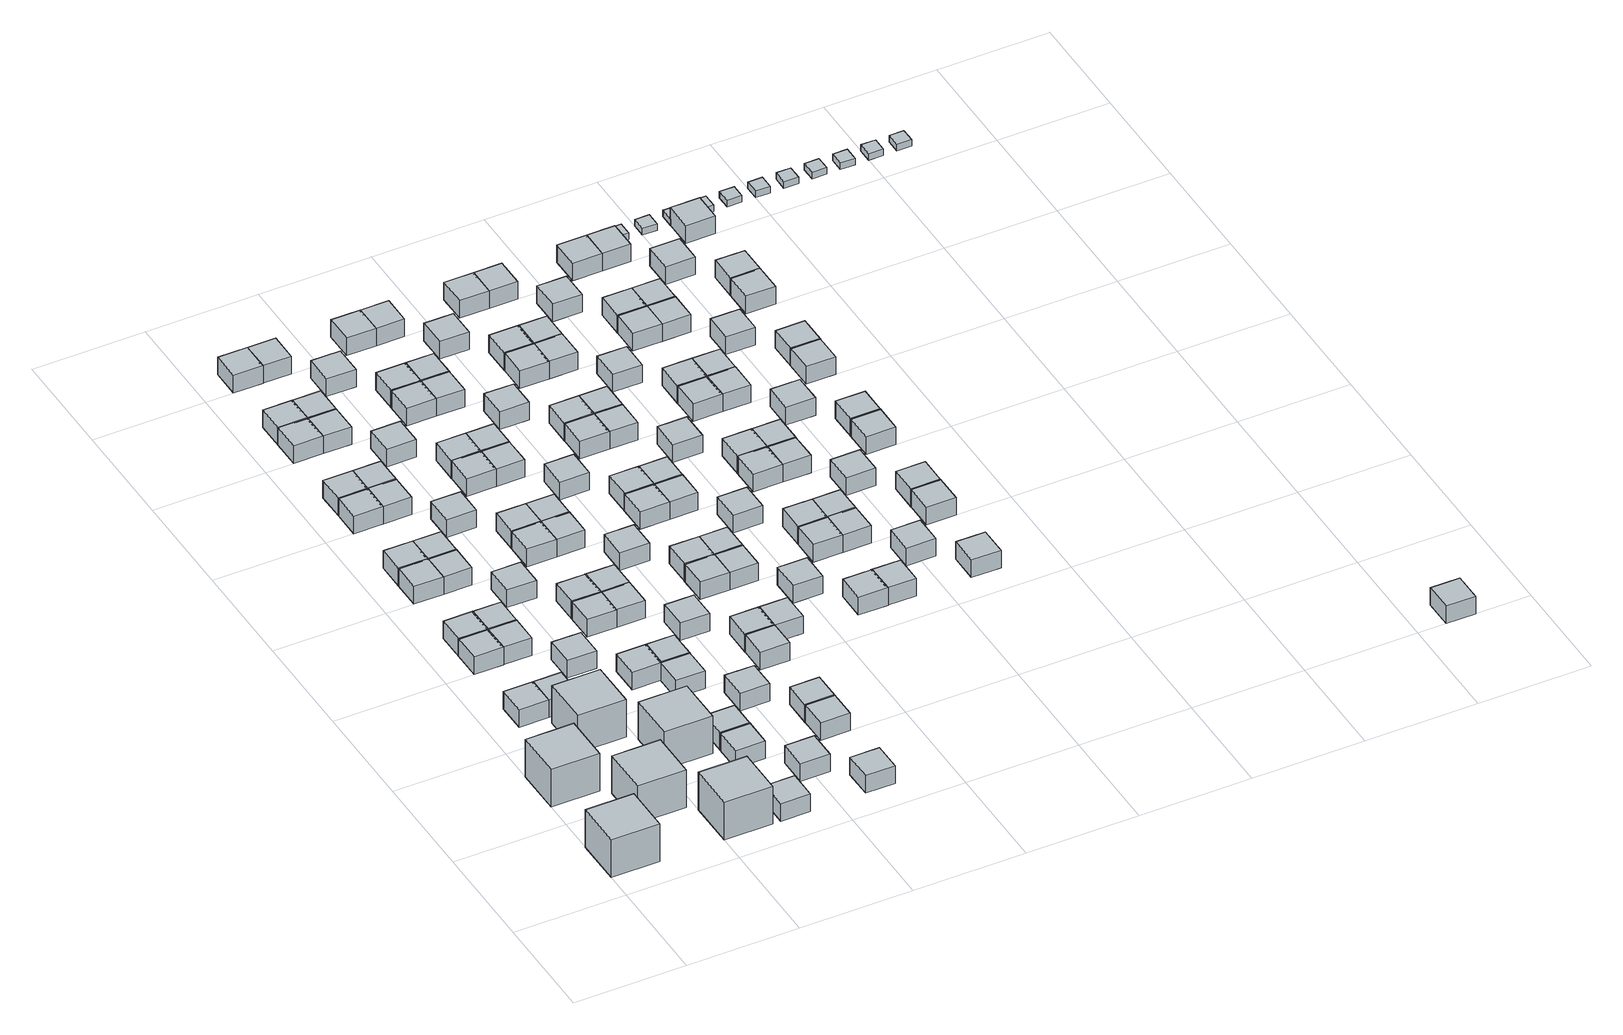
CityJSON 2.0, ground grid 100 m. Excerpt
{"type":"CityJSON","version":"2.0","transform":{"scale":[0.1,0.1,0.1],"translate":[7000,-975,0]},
"CityObjects":{
"object1":{"type":"GenericCityObject","geometry":[{"type":"Solid","lod":"1","boundaries":[[[[0,1,2,3]],[[4,5,1,0]],[[5,6,2,1]],[[6,7,3,2]],[[7,4,0,3]],[[7,6,5,4]]]]}]},
"object2":{"type":"GenericCityObject","geometry":[{"type":"Solid","lod":"1","boundaries":[[[[8,9,10,11]],[[12,13,9,8]],[[13,14,10,9]],[[14,15,11,10]],[[15,12,8,11]],[[15,14,13,12]]]]}]},
"object3":{"type":"GenericCityObject","geometry":[{"type":"Solid","lod":"1","boundaries":[[[[16,17,18,19]],[[20,21,17,16]],[[21,22,18,17]],[[22,23,19,18]],[[23,20,16,19]],[[23,22,21,20]]]]}]},
"object4":{"type":"GenericCityObject","geometry":[{"type":"Solid","lod":"1","boundaries":[[[[24,25,26,27]],[[28,29,25,24]],[[29,30,26,25]],[[30,31,27,26]],[[31,28,24,27]],[[31,30,29,28]]]]}]},
"object5":{"type":"GenericCityObject","geometry":[{"type":"Solid","lod":"1","boundaries":[[[[32,33,34,35]],[[36,37,33,32]],[[37,38,34,33]],[[38,39,35,34]],[[39,36,32,35]],[[39,38,37,36]]]]}]},
"object6":{"type":"GenericCityObject","geometry":[{"type":"Solid","lod":"1","boundaries":[[[[40,41,42,43]],[[44,45,41,40]],[[45,46,42,41]],[[46,47,43,42]],[[47,44,40,43]],[[47,46,45,44]]]]}]},
"object7":{"type":"GenericCityObject","geometry":[{"type":"Solid","lod":"1","boundaries":[[[[48,49,50,51]],[[52,53,49,48]],[[53,54,50,49]],[[54,55,51,50]],[[55,52,48,51]],[[55,54,53,52]]]]}]},
"object8":{"type":"GenericCityObject","geometry":[{"type":"Solid","lod":"1","boundaries":[[[[56,57,58,59]],[[60,61,57,56]],[[61,62,58,57]],[[62,63,59,58]],[[63,60,56,59]],[[63,62,61,60]]]]}]},
"object9":{"type":"GenericCityObject","geometry":[{"type":"Solid","lod":"1","boundaries":[[[[64,65,66,67]],[[68,69,65,64]],[[69,70,66,65]],[[70,71,67,66]],[[71,68,64,67]],[[71,70,69,68]]]]}]},
"object10":{"type":"GenericCityObject","geometry":[{"type":"Solid","lod":"1","boundaries":[[[[72,73,74,75]],[[76,77,73,72]],[[77,78,74,73]],[[78,79,75,74]],[[79,76,72,75]],[[79,78,77,76]]]]}]},
"object11":{"type":"GenericCityObject","geometry":[{"type":"Solid","lod":"1","boundaries":[[[[80,81,82,83]],[[84,85,81,80]],[[85,86,82,81]],[[86,87,83,82]],[[87,84,80,83]],[[87,86,85,84]]]]}]},
"object12":{"type":"GenericCityObject","geometry":[{"type":"Solid","lod":"1","boundaries":[[[[88,89,90,91]],[[92,93,89,88]],[[93,94,90,89]],[[94,95,91,90]],[[95,92,88,91]],[[95,94,93,92]]]]}]},
"object13":{"type":"GenericCityObject","geometry":[{"type":"Solid","lod":"1","boundaries":[[[[96,97,98,99]],[[100,101,97,96]],[[101,102,98,97]],[[102,103,99,98]],[[103,100,96,99]],[[103,102,101,100]]]]}]},
"object14":{"type":"GenericCityObject","geometry":[{"type":"Solid","lod":"1","boundaries":[[[[104,105,106,107]],[[108,109,105,104]],[[109,110,106,105]],[[110,111,107,106]],[[111,108,104,107]],[[111,110,109,108]]]]}]},
"object15":{"type":"GenericCityObject","geometry":[{"type":"Solid","lod":"1","boundaries":[[[[112,113,114,115]],[[116,117,113,112]],[[117,118,114,113]],[[118,119,115,114]],[[119,116,112,115]],[[119,118,117,116]]]]}]},
"object16":{"type":"GenericCityObject","geometry":[{"type":"Solid","lod":"1","boundaries":[[[[120,121,122,123]],[[124,125,121,120]],[[125,126,122,121]],[[126,127,123,122]],[[127,124,120,123]],[[127,126,125,124]]]]}]},
"object17":{"type":"GenericCityObject","geometry":[{"type":"Solid","lod":"1","boundaries":[[[[128,129,130,131]],[[132,133,129,128]],[[133,134,130,129]],[[134,135,131,130]],[[135,132,128,131]],[[135,134,133,132]]]]}]},
"object18":{"type":"GenericCityObject","geometry":[{"type":"Solid","lod":"1","boundaries":[[[[136,137,138,139]],[[140,141,137,136]],[[141,142,138,137]],[[142,143,139,138]],[[143,140,136,139]],[[143,142,141,140]]]]}]},
"object19":{"type":"GenericCityObject","geometry":[{"type":"Solid","lod":"1","boundaries":[[[[144,145,146,147]],[[148,149,145,144]],[[149,150,146,145]],[[150,151,147,146]],[[151,148,144,147]],[[151,150,149,148]]]]}]},
"object20":{"type":"GenericCityObject","geometry":[{"type":"Solid","lod":"1","boundaries":[[[[152,153,154,155]],[[156,157,153,152]],[[157,158,154,153]],[[158,159,155,154]],[[159,156,152,155]],[[159,158,157,156]]]]}]},
"object21":{"type":"GenericCityObject","geometry":[{"type":"Solid","lod":"1","boundaries":[[[[160,161,162,163]],[[164,165,161,160]],[[165,166,162,161]],[[166,167,163,162]],[[167,164,160,163]],[[167,166,165,164]]]]}]},
"object22":{"type":"GenericCityObject","geometry":[{"type":"Solid","lod":"1","boundaries":[[[[168,169,170,171]],[[172,173,169,168]],[[173,174,170,169]],[[174,175,171,170]],[[175,172,168,171]],[[175,174,173,172]]]]}]},
"object23":{"type":"GenericCityObject","geometry":[{"type":"Solid","lod":"1","boundaries":[[[[176,177,178,179]],[[180,181,177,176]],[[181,182,178,177]],[[182,183,179,178]],[[183,180,176,179]],[[183,182,181,180]]]]}]},
"object24":{"type":"GenericCityObject","geometry":[{"type":"Solid","lod":"1","boundaries":[[[[184,185,186,187]],[[188,189,185,184]],[[189,190,186,185]],[[190,191,187,186]],[[191,188,184,187]],[[191,190,189,188]]]]}]},
"object25":{"type":"GenericCityObject","geometry":[{"type":"Solid","lod":"1","boundaries":[[[[192,193,194,195]],[[196,197,193,192]],[[197,198,194,193]],[[198,199,195,194]],[[199,196,192,195]],[[199,198,197,196]]]]}]},
"object26":{"type":"GenericCityObject","geometry":[{"type":"Solid","lod":"1","boundaries":[[[[200,201,202,203]],[[204,205,201,200]],[[205,206,202,201]],[[206,207,203,202]],[[207,204,200,203]],[[207,206,205,204]]]]}]},
"object27":{"type":"GenericCityObject","geometry":[{"type":"Solid","lod":"1","boundaries":[[[[208,209,210,211]],[[212,213,209,208]],[[213,214,210,209]],[[214,215,211,210]],[[215,212,208,211]],[[215,214,213,212]]]]}]},
"object28":{"type":"GenericCityObject","geometry":[{"type":"Solid","lod":"1","boundaries":[[[[216,217,218,219]],[[220,221,217,216]],[[221,222,218,217]],[[222,223,219,218]],[[223,220,216,219]],[[223,222,221,220]]]]}]},
"object29":{"type":"GenericCityObject","geometry":[{"type":"Solid","lod":"1","boundaries":[[[[224,225,226,227]],[[228,229,225,224]],[[229,230,226,225]],[[230,231,227,226]],[[231,228,224,227]],[[231,230,229,228]]]]}]},
"object30":{"type":"GenericCityObject","geometry":[{"type":"Solid","lod":"1","boundaries":[[[[232,233,234,235]],[[236,237,233,232]],[[237,238,234,233]],[[238,239,235,234]],[[239,236,232,235]],[[239,238,237,236]]]]}]},
"object31":{"type":"GenericCityObject","geometry":[{"type":"Solid","lod":"1","boundaries":[[[[240,241,242,243]],[[244,245,241,240]],[[245,246,242,241]],[[246,247,243,242]],[[247,244,240,243]],[[247,246,245,244]]]]}]},
"object32":{"type":"GenericCityObject","geometry":[{"type":"Solid","lod":"1","boundaries":[[[[248,249,250,251]],[[252,253,249,248]],[[253,254,250,249]],[[254,255,251,250]],[[255,252,248,251]],[[255,254,253,252]]]]}]},
"object33":{"type":"GenericCityObject","geometry":[{"type":"Solid","lod":"1","boundaries":[[[[256,257,258,259]],[[260,261,257,256]],[[261,262,258,257]],[[262,263,259,258]],[[263,260,256,259]],[[263,262,261,260]]]]}]},
"object34":{"type":"GenericCityObject","geometry":[{"type":"Solid","lod":"1","boundaries":[[[[264,265,266,267]],[[268,269,265,264]],[[269,270,266,265]],[[270,271,267,266]],[[271,268,264,267]],[[271,270,269,268]]]]}]},
"object35":{"type":"GenericCityObject","geometry":[{"type":"Solid","lod":"1","boundaries":[[[[272,273,274,275]],[[276,277,273,272]],[[277,278,274,273]],[[278,279,275,274]],[[279,276,272,275]],[[279,278,277,276]]]]}]},
"object36":{"type":"GenericCityObject","geometry":[{"type":"Solid","lod":"1","boundaries":[[[[280,281,282,283]],[[284,285,281,280]],[[285,286,282,281]],[[286,287,283,282]],[[287,284,280,283]],[[287,286,285,284]]]]}]},
"object37":{"type":"GenericCityObject","geometry":[{"type":"Solid","lod":"1","boundaries":[[[[288,289,290,291]],[[292,293,289,288]],[[293,294,290,289]],[[294,295,291,290]],[[295,292,288,291]],[[295,294,293,292]]]]}]},
"object38":{"type":"GenericCityObject","geometry":[{"type":"Solid","lod":"1","boundaries":[[[[296,297,298,299]],[[300,301,297,296]],[[301,302,298,297]],[[302,303,299,298]],[[303,300,296,299]],[[303,302,301,300]]]]}]},
"object39":{"type":"GenericCityObject","geometry":[{"type":"Solid","lod":"1","boundaries":[[[[304,305,306,307]],[[308,309,305,304]],[[309,310,306,305]],[[310,311,307,306]],[[311,308,304,307]],[[311,310,309,308]]]]}]},
"object40":{"type":"GenericCityObject","geometry":[{"type":"Solid","lod":"1","boundaries":[[[[312,313,314,315]],[[316,317,313,312]],[[317,318,314,313]],[[318,319,315,314]],[[319,316,312,315]],[[319,318,317,316]]]]}]},
"object41":{"type":"GenericCityObject","geometry":[{"type":"Solid","lod":"1","boundaries":[[[[320,321,322,323]],[[324,325,321,320]],[[325,326,322,321]],[[326,327,323,322]],[[327,324,320,323]],[[327,326,325,324]]]]}]},
"object42":{"type":"GenericCityObject","geometry":[{"type":"Solid","lod":"1","boundaries":[[[[328,329,330,331]],[[332,333,329,328]],[[333,334,330,329]],[[334,335,331,330]],[[335,332,328,331]],[[335,334,333,332]]]]}]},
"object43":{"type":"GenericCityObject","geometry":[{"type":"Solid","lod":"1","boundaries":[[[[336,337,338,339]],[[340,341,337,336]],[[341,342,338,337]],[[342,343,339,338]],[[343,340,336,339]],[[343,342,341,340]]]]}]},
"object44":{"type":"GenericCityObject","geometry":[{"type":"Solid","lod":"1","boundaries":[[[[344,345,346,347]],[[348,349,345,344]],[[349,350,346,345]],[[350,351,347,346]],[[351,348,344,347]],[[351,350,349,348]]]]}]},
"object45":{"type":"GenericCityObject","geometry":[{"type":"Solid","lod":"1","boundaries":[[[[352,353,354,355]],[[356,357,353,352]],[[357,358,354,353]],[[358,359,355,354]],[[359,356,352,355]],[[359,358,357,356]]]]}]},
"object46":{"type":"GenericCityObject","geometry":[{"type":"Solid","lod":"1","boundaries":[[[[360,361,362,363]],[[364,365,361,360]],[[365,366,362,361]],[[366,367,363,362]],[[367,364,360,363]],[[367,366,365,364]]]]}]},
"object47":{"type":"GenericCityObject","geometry":[{"type":"Solid","lod":"1","boundaries":[[[[368,369,370,371]],[[372,373,369,368]],[[373,374,370,369]],[[374,375,371,370]],[[375,372,368,371]],[[375,374,373,372]]]]}]},
"object48":{"type":"GenericCityObject","geometry":[{"type":"Solid","lod":"1","boundaries":[[[[376,377,378,379]],[[380,381,377,376]],[[381,382,378,377]],[[382,383,379,378]],[[383,380,376,379]],[[383,382,381,380]]]]}]},
"object49":{"type":"GenericCityObject","geometry":[{"type":"Solid","lod":"1","boundaries":[[[[384,385,386,387]],[[388,389,385,384]],[[389,390,386,385]],[[390,391,387,386]],[[391,388,384,387]],[[391,390,389,388]]]]}]},
"object50":{"type":"GenericCityObject","geometry":[{"type":"Solid","lod":"1","boundaries":[[[[392,393,394,395]],[[396,397,393,392]],[[397,398,394,393]],[[398,399,395,394]],[[399,396,392,395]],[[399,398,397,396]]]]}]},
"object51":{"type":"GenericCityObject","geometry":[{"type":"Solid","lod":"1","boundaries":[[[[400,401,402,403]],[[404,405,401,400]],[[405,406,402,401]],[[406,407,403,402]],[[407,404,400,403]],[[407,406,405,404]]]]}]},
"object52":{"type":"GenericCityObject","geometry":[{"type":"Solid","lod":"1","boundaries":[[[[408,409,410,411]],[[412,413,409,408]],[[413,414,410,409]],[[414,415,411,410]],[[415,412,408,411]],[[415,414,413,412]]]]}]},
"object53":{"type":"GenericCityObject","geometry":[{"type":"Solid","lod":"1","boundaries":[[[[416,417,418,419]],[[420,421,417,416]],[[421,422,418,417]],[[422,423,419,418]],[[423,420,416,419]],[[423,422,421,420]]]]}]},
"object54":{"type":"GenericCityObject","geometry":[{"type":"Solid","lod":"1","boundaries":[[[[424,425,426,427]],[[428,429,425,424]],[[429,430,426,425]],[[430,431,427,426]],[[431,428,424,427]],[[431,430,429,428]]]]}]},
"object55":{"type":"GenericCityObject","geometry":[{"type":"Solid","lod":"1","boundaries":[[[[432,433,434,435]],[[436,437,433,432]],[[437,438,434,433]],[[438,439,435,434]],[[439,436,432,435]],[[439,438,437,436]]]]}]},
"object56":{"type":"GenericCityObject","geometry":[{"type":"Solid","lod":"1","boundaries":[[[[440,441,442,443]],[[444,445,441,440]],[[445,446,442,441]],[[446,447,443,442]],[[447,444,440,443]],[[447,446,445,444]]]]}]},
"object57":{"type":"GenericCityObject","geometry":[{"type":"Solid","lod":"1","boundaries":[[[[448,449,450,451]],[[452,453,449,448]],[[453,454,450,449]],[[454,455,451,450]],[[455,452,448,451]],[[455,454,453,452]]]]}]},
"object58":{"type":"GenericCityObject","geometry":[{"type":"Solid","lod":"1","boundaries":[[[[456,457,458,459]],[[460,461,457,456]],[[461,462,458,457]],[[462,463,459,458]],[[463,460,456,459]],[[463,462,461,460]]]]}]},
"object59":{"type":"GenericCityObject","geometry":[{"type":"Solid","lod":"1","boundaries":[[[[464,465,466,467]],[[468,469,465,464]],[[469,470,466,465]],[[470,471,467,466]],[[471,468,464,467]],[[471,470,469,468]]]]}]},
"object60":{"type":"GenericCityObject","geometry":[{"type":"Solid","lod":"1","boundaries":[[[[472,473,474,475]],[[476,477,473,472]],[[477,478,474,473]],[[478,479,475,474]],[[479,476,472,475]],[[479,478,477,476]]]]}]},
"object61":{"type":"GenericCityObject","geometry":[{"type":"Solid","lod":"1","boundaries":[[[[480,481,482,483]],[[484,485,481,480]],[[485,486,482,481]],[[486,487,483,482]],[[487,484,480,483]],[[487,486,485,484]]]]}]},
"object62":{"type":"GenericCityObject","geometry":[{"type":"Solid","lod":"1","boundaries":[[[[488,489,490,491]],[[492,493,489,488]],[[493,494,490,489]],[[494,495,491,490]],[[495,492,488,491]],[[495,494,493,492]]]]}]},
"object63":{"type":"GenericCityObject","geometry":[{"type":"Solid","lod":"1","boundaries":[[[[496,497,498,499]],[[500,501,497,496]],[[501,502,498,497]],[[502,503,499,498]],[[503,500,496,499]],[[503,502,501,500]]]]}]},
"object64":{"type":"GenericCityObject","geometry":[{"type":"Solid","lod":"1","boundaries":[[[[504,505,506,507]],[[508,509,505,504]],[[509,510,506,505]],[[510,511,507,506]],[[511,508,504,507]],[[511,510,509,508]]]]}]},
"object65":{"type":"GenericCityObject","geometry":[{"type":"Solid","lod":"1","boundaries":[[[[512,513,514,515]],[[516,517,513,512]],[[517,518,514,513]],[[518,519,515,514]],[[519,516,512,515]],[[519,518,517,516]]]]}]},
"object66":{"type":"GenericCityObject","geometry":[{"type":"Solid","lod":"1","boundaries":[[[[520,521,522,523]],[[524,525,521,520]],[[525,526,522,521]],[[526,527,523,522]],[[527,524,520,523]],[[527,526,525,524]]]]}]},
"object67":{"type":"GenericCityObject","geometry":[{"type":"Solid","lod":"1","boundaries":[[[[528,529,530,531]],[[532,533,529,528]],[[533,534,530,529]],[[534,535,531,530]],[[535,532,528,531]],[[535,534,533,532]]]]}]},
"object68":{"type":"GenericCityObject","geometry":[{"type":"Solid","lod":"1","boundaries":[[[[536,537,538,539]],[[540,541,537,536]],[[541,542,538,537]],[[542,543,539,538]],[[543,540,536,539]],[[543,542,541,540]]]]}]},
"object69":{"type":"GenericCityObject","geometry":[{"type":"Solid","lod":"1","boundaries":[[[[544,545,546,547]],[[548,549,545,544]],[[549,550,546,545]],[[550,551,547,546]],[[551,548,544,547]],[[551,550,549,548]]]]}]},
"object70":{"type":"GenericCityObject","geometry":[{"type":"Solid","lod":"1","boundaries":[[[[552,553,554,555]],[[556,557,553,552]],[[557,558,554,553]],[[558,559,555,554]],[[559,556,552,555]],[[559,558,557,556]]]]}]},
"object71":{"type":"GenericCityObject","geometry":[{"type":"Solid","lod":"1","boundaries":[[[[560,561,562,563]],[[564,565,561,560]],[[565,566,562,561]],[[566,567,563,562]],[[567,564,560,563]],[[567,566,565,564]]]]}]},
"object72":{"type":"GenericCityObject","geometry":[{"type":"Solid","lod":"1","boundaries":[[[[568,569,570,571]],[[572,573,569,568]],[[573,574,570,569]],[[574,575,571,570]],[[575,572,568,571]],[[575,574,573,572]]]]}]},
"object73":{"type":"GenericCityObject","geometry":[{"type":"Solid","lod":"1","boundaries":[[[[576,577,578,579]],[[580,581,577,576]],[[581,582,578,577]],[[582,583,579,578]],[[583,580,576,579]],[[583,582,581,580]]]]}]},
"object74":{"type":"GenericCityObject","geometry":[{"type":"Solid","lod":"1","boundaries":[[[[584,585,586,587]],[[588,589,585,584]],[[589,590,586,585]],[[590,591,587,586]],[[591,588,584,587]],[[591,590,589,588]]]]}]},
"object75":{"type":"GenericCityObject","geometry":[{"type":"Solid","lod":"1","boundaries":[[[[592,593,594,595]],[[596,597,593,592]],[[597,598,594,593]],[[598,599,595,594]],[[599,596,592,595]],[[599,598,597,596]]]]}]},
"object76":{"type":"GenericCityObject","geometry":[{"type":"Solid","lod":"1","boundaries":[[[[600,601,602,603]],[[604,605,601,600]],[[605,606,602,601]],[[606,607,603,602]],[[607,604,600,603]],[[607,606,605,604]]]]}]},
"object77":{"type":"GenericCityObject","geometry":[{"type":"Solid","lod":"1","boundaries":[[[[608,609,610,611]],[[612,613,609,608]],[[613,614,610,609]],[[614,615,611,610]],[[615,612,608,611]],[[615,614,613,612]]]]}]},
"object78":{"type":"GenericCityObject","geometry":[{"type":"Solid","lod":"1","boundaries":[[[[616,617,618,619]],[[620,621,617,616]],[[621,622,618,617]],[[622,623,619,618]],[[623,620,616,619]],[[623,622,621,620]]]]}]},
"object79":{"type":"GenericCityObject","geometry":[{"type":"Solid","lod":"1","boundaries":[[[[624,625,626,627]],[[628,629,625,624]],[[629,630,626,625]],[[630,631,627,626]],[[631,628,624,627]],[[631,630,629,628]]]]}]},
"object80":{"type":"GenericCityObject","geometry":[{"type":"Solid","lod":"1","boundaries":[[[[632,633,634,635]],[[636,637,633,632]],[[637,638,634,633]],[[638,639,635,634]],[[639,636,632,635]],[[639,638,637,636]]]]}]},
"object81":{"type":"GenericCityObject","geometry":[{"type":"Solid","lod":"1","boundaries":[[[[640,641,642,643]],[[644,645,641,640]],[[645,646,642,641]],[[646,647,643,642]],[[647,644,640,643]],[[647,646,645,644]]]]}]},
"object82":{"type":"GenericCityObject","geometry":[{"type":"Solid","lod":"1","boundaries":[[[[648,649,650,651]],[[652,653,649,648]],[[653,654,650,649]],[[654,655,651,650]],[[655,652,648,651]],[[655,654,653,652]]]]}]},
"object83":{"type":"GenericCityObject","geometry":[{"type":"Solid","lod":"1","boundaries":[[[[656,657,658,659]],[[660,661,657,656]],[[661,662,658,657]],[[662,663,659,658]],[[663,660,656,659]],[[663,662,661,660]]]]}]},
"object84":{"type":"GenericCityObject","geometry":[{"type":"Solid","lod":"1","boundaries":[[[[664,665,666,667]],[[668,669,665,664]],[[669,670,666,665]],[[670,671,667,666]],[[671,668,664,667]],[[671,670,669,668]]]]}]},
"object85":{"type":"GenericCityObject","geometry":[{"type":"Solid","lod":"1","boundaries":[[[[672,673,674,675]],[[676,677,673,672]],[[677,678,674,673]],[[678,679,675,674]],[[679,676,672,675]],[[679,678,677,676]]]]}]},
"object86":{"type":"GenericCityObject","geometry":[{"type":"Solid","lod":"1","boundaries":[[[[680,681,682,683]],[[684,685,681,680]],[[685,686,682,681]],[[686,687,683,682]],[[687,684,680,683]],[[687,686,685,684]]]]}]},
"object87":{"type":"GenericCityObject","geometry":[{"type":"Solid","lod":"1","boundaries":[[[[688,689,690,691]],[[692,693,689,688]],[[693,694,690,689]],[[694,695,691,690]],[[695,692,688,691]],[[695,694,693,692]]]]}]},
"object88":{"type":"GenericCityObject","geometry":[{"type":"Solid","lod":"1","boundaries":[[[[696,697,698,699]],[[700,701,697,696]],[[701,702,698,697]],[[702,703,699,698]],[[703,700,696,699]],[[703,702,701,700]]]]}]},
"object89":{"type":"GenericCityObject","geometry":[{"type":"Solid","lod":"1","boundaries":[[[[704,705,706,707]],[[708,709,705,704]],[[709,710,706,705]],[[710,711,707,706]],[[711,708,704,707]],[[711,710,709,708]]]]}]},
"object90":{"type":"GenericCityObject","geometry":[{"type":"Solid","lod":"1","boundaries":[[[[712,713,714,715]],[[716,717,713,712]],[[717,718,714,713]],[[718,719,715,714]],[[719,716,712,715]],[[719,718,717,716]]]]}]},
"object91":{"type":"GenericCityObject","geometry":[{"type":"Solid","lod":"1","boundaries":[[[[720,721,722,723]],[[724,725,721,720]],[[725,726,722,721]],[[726,727,723,722]],[[727,724,720,723]],[[727,726,725,724]]]]}]},
"object92":{"type":"GenericCityObject","geometry":[{"type":"Solid","lod":"1","boundaries":[[[[728,729,730,731]],[[732,733,729,728]],[[733,734,730,729]],[[734,735,731,730]],[[735,732,728,731]],[[735,734,733,732]]]]}]},
"object93":{"type":"GenericCityObject","geometry":[{"type":"Solid","lod":"1","boundaries":[[[[736,737,738,739]],[[740,741,737,736]],[[741,742,738,737]],[[742,743,739,738]],[[743,740,736,739]],[[743,742,741,740]]]]}]},
"object94":{"type":"GenericCityObject","geometry":[{"type":"Solid","lod":"1","boundaries":[[[[744,745,746,747]],[[748,749,745,744]],[[749,750,746,745]],[[750,751,747,746]],[[751,748,744,747]],[[751,750,749,748]]]]}]},
"object95":{"type":"GenericCityObject","geometry":[{"type":"Solid","lod":"1","boundaries":[[[[752,753,754,755]],[[756,757,753,752]],[[757,758,754,753]],[[758,759,755,754]],[[759,756,752,755]],[[759,758,757,756]]]]}]},
"object96":{"type":"GenericCityObject","geometry":[{"type":"Solid","lod":"1","boundaries":[[[[760,761,762,763]],[[764,765,761,760]],[[765,766,762,761]],[[766,767,763,762]],[[767,764,760,763]],[[767,766,765,764]]]]}]},
"object97":{"type":"GenericCityObject","geometry":[{"type":"Solid","lod":"1","boundaries":[[[[768,769,770,771]],[[772,773,769,768]],[[773,774,770,769]],[[774,775,771,770]],[[775,772,768,771]],[[775,774,773,772]]]]}]},
"object98":{"type":"GenericCityObject","geometry":[{"type":"Solid","lod":"1","boundaries":[[[[776,777,778,779]],[[780,781,777,776]],[[781,782,778,777]],[[782,783,779,778]],[[783,780,776,779]],[[783,782,781,780]]]]}]},
"object99":{"type":"GenericCityObject","geometry":[{"type":"Solid","lod":"1","boundaries":[[[[784,785,786,787]],[[788,789,785,784]],[[789,790,786,785]],[[790,791,787,786]],[[791,788,784,787]],[[791,790,789,788]]]]}]},
"object100":{"type":"GenericCityObject","geometry":[{"type":"Solid","lod":"1","boundaries":[[[[792,793,794,795]],[[796,797,793,792]],[[797,798,794,793]],[[798,799,795,794]],[[799,796,792,795]],[[799,798,797,796]]]]}]},
"object101":{"type":"GenericCityObject","geometry":[{"type":"Solid","lod":"1","boundaries":[[[[800,801,802,803]],[[804,805,801,800]],[[805,806,802,801]],[[806,807,803,802]],[[807,804,800,803]],[[807,806,805,804]]]]}]},
"object102":{"type":"GenericCityObject","geometry":[{"type":"Solid","lod":"1","boundaries":[[[[808,809,810,811]],[[812,813,809,808]],[[813,814,810,809]],[[814,815,811,810]],[[815,812,808,811]],[[815,814,813,812]]]]}]},
"object103":{"type":"GenericCityObject","geometry":[{"type":"Solid","lod":"1","boundaries":[[[[816,817,818,819]],[[820,821,817,816]],[[821,822,818,817]],[[822,823,819,818]],[[823,820,816,819]],[[823,822,821,820]]]]}]},
"object104":{"type":"GenericCityObject","geometry":[{"type":"Solid","lod":"1","boundaries":[[[[824,825,826,827]],[[828,829,825,824]],[[829,830,826,825]],[[830,831,827,826]],[[831,828,824,827]],[[831,830,829,828]]]]}]},
"object105":{"type":"GenericCityObject","geometry":[{"type":"Solid","lod":"1","boundaries":[[[[832,833,834,835]],[[836,837,833,832]],[[837,838,834,833]],[[838,839,835,834]],[[839,836,832,835]],[[839,838,837,836]]]]}]},
"object106":{"type":"GenericCityObject","geometry":[{"type":"Solid","lod":"1","boundaries":[[[[840,841,842,843]],[[844,845,841,840]],[[845,846,842,841]],[[846,847,843,842]],[[847,844,840,843]],[[847,846,845,844]]]]}]},
"object107":{"type":"GenericCityObject","geometry":[{"type":"Solid","lod":"1","boundaries":[[[[848,849,850,851]],[[852,853,849,848]],[[853,854,850,849]],[[854,855,851,850]],[[855,852,848,851]],[[855,854,853,852]]]]}]},
"object108":{"type":"GenericCityObject","geometry":[{"type":"Solid","lod":"1","boundaries":[[[[856,857,858,859]],[[860,861,857,856]],[[861,862,858,857]],[[862,863,859,858]],[[863,860,856,859]],[[863,862,861,860]]]]}]},
"object109":{"type":"GenericCityObject","geometry":[{"type":"Solid","lod":"1","boundaries":[[[[864,865,866,867]],[[868,869,865,864]],[[869,870,866,865]],[[870,871,867,866]],[[871,868,864,867]],[[871,870,869,868]]]]}]},
"object110":{"type":"GenericCityObject","geometry":[{"type":"Solid","lod":"1","boundaries":[[[[872,873,874,875]],[[876,877,873,872]],[[877,878,874,873]],[[878,879,875,874]],[[879,876,872,875]],[[879,878,877,876]]]]}]},
"object111":{"type":"GenericCityObject","geometry":[{"type":"Solid","lod":"1","boundaries":[[[[880,881,882,883]],[[884,885,881,880]],[[885,886,882,881]],[[886,887,883,882]],[[887,884,880,883]],[[887,886,885,884]]]]}]},
"object112":{"type":"GenericCityObject","geometry":[{"type":"Solid","lod":"1","boundaries":[[[[888,889,890,891]],[[892,893,889,888]],[[893,894,890,889]],[[894,895,891,890]],[[895,892,888,891]],[[895,894,893,892]]]]}]},
"object113":{"type":"GenericCityObject","geometry":[{"type":"Solid","lod":"1","boundaries":[[[[896,897,898,899]],[[900,901,897,896]],[[901,902,898,897]],[[902,903,899,898]],[[903,900,896,899]],[[903,902,901,900]]]]}]},
"object114":{"type":"GenericCityObject","geometry":[{"type":"Solid","lod":"1","boundaries":[[[[904,905,906,907]],[[908,909,905,904]],[[909,910,906,905]],[[910,911,907,906]],[[911,908,904,907]],[[911,910,909,908]]]]}]},
"object115":{"type":"GenericCityObject","geometry":[{"type":"Solid","lod":"1","boundaries":[[[[912,913,914,915]],[[916,917,913,912]],[[917,918,914,913]],[[918,919,915,914]],[[919,916,912,915]],[[919,918,917,916]]]]}]},
"object116":{"type":"GenericCityObject","geometry":[{"type":"Solid","lod":"1","boundaries":[[[[920,921,922,923]],[[924,925,921,920]],[[925,926,922,921]],[[926,927,923,922]],[[927,924,920,923]],[[927,926,925,924]]]]}]},
"object117":{"type":"GenericCityObject","geometry":[{"type":"Solid","lod":"1","boundaries":[[[[928,929,930,931]],[[932,933,929,928]],[[933,934,930,929]],[[934,935,931,930]],[[935,932,928,931]],[[935,934,933,932]]]]}]},
"object118":{"type":"GenericCityObject","geometry":[{"type":"Solid","lod":"1","boundaries":[[[[936,937,938,939]],[[940,941,937,936]],[[941,942,938,937]],[[942,943,939,938]],[[943,940,936,939]],[[943,942,941,940]]]]}]},
"object119":{"type":"GenericCityObject","geometry":[{"type":"Solid","lod":"1","boundaries":[[[[944,945,946,947]],[[948,949,945,944]],[[949,950,946,945]],[[950,951,947,946]],[[951,948,944,947]],[[951,950,949,948]]]]}]},
"object120":{"type":"GenericCityObject","geometry":[{"type":"Solid","lod":"1","boundaries":[[[[952,953,954,955]],[[956,957,953,952]],[[957,958,954,953]],[[958,959,955,954]],[[959,956,952,955]],[[959,958,957,956]]]]}]},
"object121":{"type":"GenericCityObject","geometry":[{"type":"Solid","lod":"1","boundaries":[[[[960,961,962,963]],[[964,965,961,960]],[[965,966,962,961]],[[966,967,963,962]],[[967,964,960,963]],[[967,966,965,964]]]]}]},
"object122":{"type":"GenericCityObject","geometry":[{"type":"Solid","lod":"1","boundaries":[[[[968,969,970,971]],[[972,973,969,968]],[[973,974,970,969]],[[974,975,971,970]],[[975,972,968,971]],[[975,974,973,972]]]]}]},
"object123":{"type":"GenericCityObject","geometry":[{"type":"Solid","lod":"1","boundaries":[[[[976,977,978,979]],[[980,981,977,976]],[[981,982,978,977]],[[982,983,979,978]],[[983,980,976,979]],[[983,982,981,980]]]]}]},
"object124":{"type":"GenericCityObject","geometry":[{"type":"Solid","lod":"1","boundaries":[[[[984,985,986,987]],[[988,989,985,984]],[[989,990,986,985]],[[990,991,987,986]],[[991,988,984,987]],[[991,990,989,988]]]]}]},
"object125":{"type":"GenericCityObject","geometry":[{"type":"Solid","lod":"1","boundaries":[[[[992,993,994,995]],[[996,997,993,992]],[[997,998,994,993]],[[998,999,995,994]],[[999,996,992,995]],[[999,998,997,996]]]]}]},
"object126":{"type":"GenericCityObject","geometry":[{"type":"Solid","lod":"1","boundaries":[[[[1000,1001,1002,1003]],[[1004,1005,1001,1000]],[[1005,1006,1002,1001]],[[1006,1007,1003,1002]],[[1007,1004,1000,1003]],[[1007,1006,1005,1004]]]]}]},
"object127":{"type":"GenericCityObject","geometry":[{"type":"Solid","lod":"1","boundaries":[[[[1008,1009,1010,1011]],[[1012,1013,1009,1008]],[[1013,1014,1010,1009]],[[1014,1015,1011,1010]],[[1015,1012,1008,1011]],[[1015,1014,1013,1012]]]]}]},
"object128":{"type":"GenericCityObject","geometry":[{"type":"Solid","lod":"1","boundaries":[[[[1016,1017,1018,1019]],[[1020,1021,1017,1016]],[[1021,1022,1018,1017]],[[1022,1023,1019,1018]],[[1023,1020,1016,1019]],[[1023,1022,1021,1020]]]]}]},
"object129":{"type":"GenericCityObject","geometry":[{"type":"Solid","lod":"1","boundaries":[[[[1024,1025,1026,1027]],[[1028,1029,1025,1024]],[[1029,1030,1026,1025]],[[1030,1031,1027,1026]],[[1031,1028,1024,1027]],[[1031,1030,1029,1028]]]]}]},
"object130":{"type":"GenericCityObject","geometry":[{"type":"Solid","lod":"1","boundaries":[[[[1032,1033,1034,1035]],[[1036,1037,1033,1032]],[[1037,1038,1034,1033]],[[1038,1039,1035,1034]],[[1039,1036,1032,1035]],[[1039,1038,1037,1036]]]]}]},
"object131":{"type":"GenericCityObject","geometry":[{"type":"Solid","lod":"1","boundaries":[[[[1040,1041,1042,1043]],[[1044,1045,1041,1040]],[[1045,1046,1042,1041]],[[1046,1047,1043,1042]],[[1047,1044,1040,1043]],[[1047,1046,1045,1044]]]]}]},
"object132":{"type":"GenericCityObject","geometry":[{"type":"Solid","lod":"1","boundaries":[[[[1048,1049,1050,1051]],[[1052,1053,1049,1048]],[[1053,1054,1050,1049]],[[1054,1055,1051,1050]],[[1055,1052,1048,1051]],[[1055,1054,1053,1052]]]]}]},
"object133":{"type":"GenericCityObject","geometry":[{"type":"Solid","lod":"1","boundaries":[[[[1056,1057,1058,1059]],[[1060,1061,1057,1056]],[[1061,1062,1058,1057]],[[1062,1063,1059,1058]],[[1063,1060,1056,1059]],[[1063,1062,1061,1060]]]]}]},
"object134":{"type":"GenericCityObject","geometry":[{"type":"Solid","lod":"1","boundaries":[[[[1064,1065,1066,1067]],[[1068,1069,1065,1064]],[[1069,1070,1066,1065]],[[1070,1071,1067,1066]],[[1071,1068,1064,1067]],[[1071,1070,1069,1068]]]]}]},
"object135":{"type":"GenericCityObject","geometry":[{"type":"Solid","lod":"1","boundaries":[[[[1072,1073,1074,1075]],[[1076,1077,1073,1072]],[[1077,1078,1074,1073]],[[1078,1079,1075,1074]],[[1079,1076,1072,1075]],[[1079,1078,1077,1076]]]]}]},
"object136":{"type":"GenericCityObject","geometry":[{"type":"Solid","lod":"1","boundaries":[[[[1080,1081,1082,1083]],[[1084,1085,1081,1080]],[[1085,1086,1082,1081]],[[1086,1087,1083,1082]],[[1087,1084,1080,1083]],[[1087,1086,1085,1084]]]]}]},
"object137":{"type":"GenericCityObject","geometry":[{"type":"Solid","lod":"1","boundaries":[[[[1088,1089,1090,1091]],[[1092,1093,1089,1088]],[[1093,1094,1090,1089]],[[1094,1095,1091,1090]],[[1095,1092,1088,1091]],[[1095,1094,1093,1092]]]]}]},
"object138":{"type":"GenericCityObject","geometry":[{"type":"Solid","lod":"1","boundaries":[[[[1096,1097,1098,1099]],[[1100,1101,1097,1096]],[[1101,1102,1098,1097]],[[1102,1103,1099,1098]],[[1103,1100,1096,1099]],[[1103,1102,1101,1100]]]]}]},
"object139":{"type":"GenericCityObject","geometry":[{"type":"Solid","lod":"1","boundaries":[[[[1104,1105,1106,1107]],[[1108,1109,1105,1104]],[[1109,1110,1106,1105]],[[1110,1111,1107,1106]],[[1111,1108,1104,1107]],[[1111,1110,1109,1108]]]]}]}
},
"vertices":[
[0,250,0],[429,250,0],[429,679,0],[0,679,0],[0,250,375],[429,250,375],[429,679,375],[0,679,375],
[0,1250,0],[429,1250,0],[429,1679,0],[0,1679,0],[0,1250,375],[429,1250,375],[429,1679,375],[0,1679,375],
[500,750,0],[929,750,0],[929,1179,0],[500,1179,0],[500,750,375],[929,750,375],[929,1179,375],[500,1179,375],
[250,2250,0],[512,2250,0],[512,2512,0],[250,2512,0],[250,2250,175],[512,2250,175],[512,2512,175],[250,2512,175],
[500,1750,0],[929,1750,0],[929,2179,0],[500,2179,0],[500,1750,375],[929,1750,375],[929,2179,375],[500,2179,375],
[250,3000,0],[512,3000,0],[512,3262,0],[250,3262,0],[250,3000,175],[512,3000,175],[512,3262,175],[250,3262,175],
[500,2250,0],[762,2250,0],[762,2512,0],[500,2512,0],[500,2250,175],[762,2250,175],[762,2512,175],[500,2512,175],
[1000,250,0],[1429,250,0],[1429,679,0],[1000,679,0],[1000,250,375],[1429,250,375],[1429,679,375],[1000,679,375],
[250,3250,0],[512,3250,0],[512,3512,0],[250,3512,0],[250,3250,175],[512,3250,175],[512,3512,175],[250,3512,175],
[500,3000,0],[762,3000,0],[762,3262,0],[500,3262,0],[500,3000,175],[762,3000,175],[762,3262,175],[500,3262,175],
[250,4000,0],[512,4000,0],[512,4262,0],[250,4262,0],[250,4000,175],[512,4000,175],[512,4262,175],[250,4262,175],
[500,3250,0],[762,3250,0],[762,3512,0],[500,3512,0],[500,3250,175],[762,3250,175],[762,3512,175],[500,3512,175],
[1000,1250,0],[1429,1250,0],[1429,1679,0],[1000,1679,0],[1000,1250,375],[1429,1250,375],[1429,1679,375],[1000,1679,375],
[250,4250,0],[512,4250,0],[512,4512,0],[250,4512,0],[250,4250,175],[512,4250,175],[512,4512,175],[250,4512,175],
[1500,250,0],[1762,250,0],[1762,512,0],[1500,512,0],[1500,250,175],[1762,250,175],[1762,512,175],[1500,512,175],
[870,2620,0],[1132,2620,0],[1132,2882,0],[870,2882,0],[870,2620,175],[1132,2620,175],[1132,2882,175],[870,2882,175],
[500,4000,0],[762,4000,0],[762,4262,0],[500,4262,0],[500,4000,175],[762,4000,175],[762,4262,175],[500,4262,175],
[250,5000,0],[512,5000,0],[512,5262,0],[250,5262,0],[250,5000,175],[512,5000,175],[512,5262,175],[250,5262,175],
[500,4250,0],[762,4250,0],[762,4512,0],[500,4512,0],[500,4250,175],[762,4250,175],[762,4512,175],[500,4512,175],
[1500,1000,0],[1762,1000,0],[1762,1262,0],[1500,1262,0],[1500,1000,175],[1762,1000,175],[1762,1262,175],[1500,1262,175],
[250,5250,0],[512,5250,0],[512,5512,0],[250,5512,0],[250,5250,175],[512,5250,175],[512,5512,175],[250,5512,175],
[1500,1250,0],[1762,1250,0],[1762,1512,0],[1500,1512,0],[1500,1250,175],[1762,1250,175],[1762,1512,175],[1500,1512,175],
[1250,2250,0],[1512,2250,0],[1512,2512,0],[1250,2512,0],[1250,2250,175],[1512,2250,175],[1512,2512,175],[1250,2512,175],
[870,3620,0],[1132,3620,0],[1132,3882,0],[870,3882,0],[870,3620,175],[1132,3620,175],[1132,3882,175],[870,3882,175],
[500,5000,0],[762,5000,0],[762,5262,0],[500,5262,0],[500,5000,175],[762,5000,175],[762,5262,175],[500,5262,175],
[250,6000,0],[512,6000,0],[512,6262,0],[250,6262,0],[250,6000,175],[512,6000,175],[512,6262,175],[250,6262,175],
[1870,620,0],[2132,620,0],[2132,882,0],[1870,882,0],[1870,620,175],[2132,620,175],[2132,882,175],[1870,882,175],
[500,5250,0],[762,5250,0],[762,5512,0],[500,5512,0],[500,5250,175],[762,5250,175],[762,5512,175],[500,5512,175],
[1500,2000,0],[1762,2000,0],[1762,2262,0],[1500,2262,0],[1500,2000,175],[1762,2000,175],[1762,2262,175],[1500,2262,175],
[250,6250,0],[512,6250,0],[512,6512,0],[250,6512,0],[250,6250,175],[512,6250,175],[512,6512,175],[250,6512,175],
[1250,3000,0],[1512,3000,0],[1512,3262,0],[1250,3262,0],[1250,3000,175],[1512,3000,175],[1512,3262,175],[1250,3262,175],
[1500,2250,0],[1762,2250,0],[1762,2512,0],[1500,2512,0],[1500,2250,175],[1762,2250,175],[1762,2512,175],[1500,2512,175],
[1250,3250,0],[1512,3250,0],[1512,3512,0],[1250,3512,0],[1250,3250,175],[1512,3250,175],[1512,3512,175],[1250,3512,175],
[870,4620,0],[1132,4620,0],[1132,4882,0],[870,4882,0],[870,4620,175],[1132,4620,175],[1132,4882,175],[870,4882,175],
[500,6000,0],[762,6000,0],[762,6262,0],[500,6262,0],[500,6000,175],[762,6000,175],[762,6262,175],[500,6262,175],
[2250,250,0],[2512,250,0],[2512,512,0],[2250,512,0],[2250,250,175],[2512,250,175],[2512,512,175],[2250,512,175],
[250,7000,0],[512,7000,0],[512,7262,0],[250,7262,0],[250,7000,175],[512,7000,175],[512,7262,175],[250,7262,175],
[1870,1620,0],[2132,1620,0],[2132,1882,0],[1870,1882,0],[1870,1620,175],[2132,1620,175],[2132,1882,175],[1870,1882,175],
[500,6250,0],[762,6250,0],[762,6512,0],[500,6512,0],[500,6250,175],[762,6250,175],[762,6512,175],[500,6512,175],
[1500,3000,0],[1762,3000,0],[1762,3262,0],[1500,3262,0],[1500,3000,175],[1762,3000,175],[1762,3262,175],[1500,3262,175],
[1250,4000,0],[1512,4000,0],[1512,4262,0],[1250,4262,0],[1250,4000,175],[1512,4000,175],[1512,4262,175],[1250,4262,175],
[1500,3250,0],[1762,3250,0],[1762,3512,0],[1500,3512,0],[1500,3250,175],[1762,3250,175],[1762,3512,175],[1500,3512,175],
[1250,4250,0],[1512,4250,0],[1512,4512,0],[1250,4512,0],[1250,4250,175],[1512,4250,175],[1512,4512,175],[1250,4512,175],
[2250,1000,0],[2512,1000,0],[2512,1262,0],[2250,1262,0],[2250,1000,175],[2512,1000,175],[2512,1262,175],[2250,1262,175],
[870,5620,0],[1132,5620,0],[1132,5882,0],[870,5882,0],[870,5620,175],[1132,5620,175],[1132,5882,175],[870,5882,175],
[500,7000,0],[762,7000,0],[762,7262,0],[500,7262,0],[500,7000,175],[762,7000,175],[762,7262,175],[500,7262,175],
[2250,1250,0],[2512,1250,0],[2512,1512,0],[2250,1512,0],[2250,1250,175],[2512,1250,175],[2512,1512,175],[2250,1512,175],
[1870,2620,0],[2132,2620,0],[2132,2882,0],[1870,2882,0],[1870,2620,175],[2132,2620,175],[2132,2882,175],[1870,2882,175],
[1500,4000,0],[1762,4000,0],[1762,4262,0],[1500,4262,0],[1500,4000,175],[1762,4000,175],[1762,4262,175],[1500,4262,175],
[1250,5000,0],[1512,5000,0],[1512,5262,0],[1250,5262,0],[1250,5000,175],[1512,5000,175],[1512,5262,175],[1250,5262,175],
[1500,4250,0],[1762,4250,0],[1762,4512,0],[1500,4512,0],[1500,4250,175],[1762,4250,175],[1762,4512,175],[1500,4512,175],
[1250,5250,0],[1512,5250,0],[1512,5512,0],[1250,5512,0],[1250,5250,175],[1512,5250,175],[1512,5512,175],[1250,5512,175],
[2250,2000,0],[2512,2000,0],[2512,2262,0],[2250,2262,0],[2250,2000,175],[2512,2000,175],[2512,2262,175],[2250,2262,175],
[870,6620,0],[1132,6620,0],[1132,6882,0],[870,6882,0],[870,6620,175],[1132,6620,175],[1132,6882,175],[870,6882,175],
[2250,2250,0],[2512,2250,0],[2512,2512,0],[2250,2512,0],[2250,2250,175],[2512,2250,175],[2512,2512,175],[2250,2512,175],
[1870,3620,0],[2132,3620,0],[2132,3882,0],[1870,3882,0],[1870,3620,175],[2132,3620,175],[2132,3882,175],[1870,3882,175],
[1500,5000,0],[1762,5000,0],[1762,5262,0],[1500,5262,0],[1500,5000,175],[1762,5000,175],[1762,5262,175],[1500,5262,175],
[1250,6000,0],[1512,6000,0],[1512,6262,0],[1250,6262,0],[1250,6000,175],[1512,6000,175],[1512,6262,175],[1250,6262,175],
[1500,5250,0],[1762,5250,0],[1762,5512,0],[1500,5512,0],[1500,5250,175],[1762,5250,175],[1762,5512,175],[1500,5512,175],
[1250,6250,0],[1512,6250,0],[1512,6512,0],[1250,6512,0],[1250,6250,175],[1512,6250,175],[1512,6512,175],[1250,6512,175],
[2250,3000,0],[2512,3000,0],[2512,3262,0],[2250,3262,0],[2250,3000,175],[2512,3000,175],[2512,3262,175],[2250,3262,175],
[2500,2250,0],[2762,2250,0],[2762,2512,0],[2500,2512,0],[2500,2250,175],[2762,2250,175],[2762,2512,175],[2500,2512,175],
[2250,3250,0],[2512,3250,0],[2512,3512,0],[2250,3512,0],[2250,3250,175],[2512,3250,175],[2512,3512,175],[2250,3512,175],
[1870,4620,0],[2132,4620,0],[2132,4882,0],[1870,4882,0],[1870,4620,175],[2132,4620,175],[2132,4882,175],[1870,4882,175],
[1500,6000,0],[1762,6000,0],[1762,6262,0],[1500,6262,0],[1500,6000,175],[1762,6000,175],[1762,6262,175],[1500,6262,175],
[1250,7000,0],[1512,7000,0],[1512,7262,0],[1250,7262,0],[1250,7000,175],[1512,7000,175],[1512,7262,175],[1250,7262,175],
[1500,6250,0],[1762,6250,0],[1762,6512,0],[1500,6512,0],[1500,6250,175],[1762,6250,175],[1762,6512,175],[1500,6512,175],
[2500,3000,0],[2762,3000,0],[2762,3262,0],[2500,3262,0],[2500,3000,175],[2762,3000,175],[2762,3262,175],[2500,3262,175],
[2250,4000,0],[2512,4000,0],[2512,4262,0],[2250,4262,0],[2250,4000,175],[2512,4000,175],[2512,4262,175],[2250,4262,175],
[2500,3250,0],[2762,3250,0],[2762,3512,0],[2500,3512,0],[2500,3250,175],[2762,3250,175],[2762,3512,175],[2500,3512,175],
[2250,4250,0],[2512,4250,0],[2512,4512,0],[2250,4512,0],[2250,4250,175],[2512,4250,175],[2512,4512,175],[2250,4512,175],
[1870,5620,0],[2132,5620,0],[2132,5882,0],[1870,5882,0],[1870,5620,175],[2132,5620,175],[2132,5882,175],[1870,5882,175],
[1500,7000,0],[1762,7000,0],[1762,7262,0],[1500,7262,0],[1500,7000,175],[1762,7000,175],[1762,7262,175],[1500,7262,175],
[2870,2620,0],[3132,2620,0],[3132,2882,0],[2870,2882,0],[2870,2620,175],[3132,2620,175],[3132,2882,175],[2870,2882,175],
[2500,4000,0],[2762,4000,0],[2762,4262,0],[2500,4262,0],[2500,4000,175],[2762,4000,175],[2762,4262,175],[2500,4262,175],
[2250,5000,0],[2512,5000,0],[2512,5262,0],[2250,5262,0],[2250,5000,175],[2512,5000,175],[2512,5262,175],[2250,5262,175],
[2500,4250,0],[2762,4250,0],[2762,4512,0],[2500,4512,0],[2500,4250,175],[2762,4250,175],[2762,4512,175],[2500,4512,175],
[2250,5250,0],[2512,5250,0],[2512,5512,0],[2250,5512,0],[2250,5250,175],[2512,5250,175],[2512,5512,175],[2250,5512,175],
[1870,6620,0],[2132,6620,0],[2132,6882,0],[1870,6882,0],[1870,6620,175],[2132,6620,175],[2132,6882,175],[1870,6882,175],
[3250,2250,0],[3512,2250,0],[3512,2512,0],[3250,2512,0],[3250,2250,175],[3512,2250,175],[3512,2512,175],[3250,2512,175],
[2870,3620,0],[3132,3620,0],[3132,3882,0],[2870,3882,0],[2870,3620,175],[3132,3620,175],[3132,3882,175],[2870,3882,175],
[2500,5000,0],[2762,5000,0],[2762,5262,0],[2500,5262,0],[2500,5000,175],[2762,5000,175],[2762,5262,175],[2500,5262,175],
[2250,6000,0],[2512,6000,0],[2512,6262,0],[2250,6262,0],[2250,6000,175],[2512,6000,175],[2512,6262,175],[2250,6262,175],
[2500,5250,0],[2762,5250,0],[2762,5512,0],[2500,5512,0],[2500,5250,175],[2762,5250,175],[2762,5512,175],[2500,5512,175],
[2250,6250,0],[2512,6250,0],[2512,6512,0],[2250,6512,0],[2250,6250,175],[2512,6250,175],[2512,6512,175],[2250,6512,175],
[3250,3000,0],[3512,3000,0],[3512,3262,0],[3250,3262,0],[3250,3000,175],[3512,3000,175],[3512,3262,175],[3250,3262,175],
[3500,2250,0],[3762,2250,0],[3762,2512,0],[3500,2512,0],[3500,2250,175],[3762,2250,175],[3762,2512,175],[3500,2512,175],
[3250,3250,0],[3512,3250,0],[3512,3512,0],[3250,3512,0],[3250,3250,175],[3512,3250,175],[3512,3512,175],[3250,3512,175],
[2870,4620,0],[3132,4620,0],[3132,4882,0],[2870,4882,0],[2870,4620,175],[3132,4620,175],[3132,4882,175],[2870,4882,175],
[2500,6000,0],[2762,6000,0],[2762,6262,0],[2500,6262,0],[2500,6000,175],[2762,6000,175],[2762,6262,175],[2500,6262,175],
[2250,7000,0],[2512,7000,0],[2512,7262,0],[2250,7262,0],[2250,7000,175],[2512,7000,175],[2512,7262,175],[2250,7262,175],
[2500,6250,0],[2762,6250,0],[2762,6512,0],[2500,6512,0],[2500,6250,175],[2762,6250,175],[2762,6512,175],[2500,6512,175],
[3500,3000,0],[3762,3000,0],[3762,3262,0],[3500,3262,0],[3500,3000,175],[3762,3000,175],[3762,3262,175],[3500,3262,175],
[3250,4000,0],[3512,4000,0],[3512,4262,0],[3250,4262,0],[3250,4000,175],[3512,4000,175],[3512,4262,175],[3250,4262,175],
[3500,3250,0],[3762,3250,0],[3762,3512,0],[3500,3512,0],[3500,3250,175],[3762,3250,175],[3762,3512,175],[3500,3512,175],
[3250,4250,0],[3512,4250,0],[3512,4512,0],[3250,4512,0],[3250,4250,175],[3512,4250,175],[3512,4512,175],[3250,4512,175],
[2870,5620,0],[3132,5620,0],[3132,5882,0],[2870,5882,0],[2870,5620,175],[3132,5620,175],[3132,5882,175],[2870,5882,175],
[2500,7000,0],[2762,7000,0],[2762,7262,0],[2500,7262,0],[2500,7000,175],[2762,7000,175],[2762,7262,175],[2500,7262,175],
[3870,2620,0],[4132,2620,0],[4132,2882,0],[3870,2882,0],[3870,2620,175],[4132,2620,175],[4132,2882,175],[3870,2882,175],
[3500,4000,0],[3762,4000,0],[3762,4262,0],[3500,4262,0],[3500,4000,175],[3762,4000,175],[3762,4262,175],[3500,4262,175],
[3250,5000,0],[3512,5000,0],[3512,5262,0],[3250,5262,0],[3250,5000,175],[3512,5000,175],[3512,5262,175],[3250,5262,175],
[3500,4250,0],[3762,4250,0],[3762,4512,0],[3500,4512,0],[3500,4250,175],[3762,4250,175],[3762,4512,175],[3500,4512,175],
[3250,5250,0],[3512,5250,0],[3512,5512,0],[3250,5512,0],[3250,5250,175],[3512,5250,175],[3512,5512,175],[3250,5512,175],
[2870,6620,0],[3132,6620,0],[3132,6882,0],[2870,6882,0],[2870,6620,175],[3132,6620,175],[3132,6882,175],[2870,6882,175],
[4250,2250,0],[4512,2250,0],[4512,2512,0],[4250,2512,0],[4250,2250,175],[4512,2250,175],[4512,2512,175],[4250,2512,175],
[3870,3620,0],[4132,3620,0],[4132,3882,0],[3870,3882,0],[3870,3620,175],[4132,3620,175],[4132,3882,175],[3870,3882,175],
[3500,5000,0],[3762,5000,0],[3762,5262,0],[3500,5262,0],[3500,5000,175],[3762,5000,175],[3762,5262,175],[3500,5262,175],
[3250,6000,0],[3512,6000,0],[3512,6262,0],[3250,6262,0],[3250,6000,175],[3512,6000,175],[3512,6262,175],[3250,6262,175],
[3500,5250,0],[3762,5250,0],[3762,5512,0],[3500,5512,0],[3500,5250,175],[3762,5250,175],[3762,5512,175],[3500,5512,175],
[3250,6250,0],[3512,6250,0],[3512,6512,0],[3250,6512,0],[3250,6250,175],[3512,6250,175],[3512,6512,175],[3250,6512,175],
[4250,3000,0],[4512,3000,0],[4512,3262,0],[4250,3262,0],[4250,3000,175],[4512,3000,175],[4512,3262,175],[4250,3262,175],
[4250,3250,0],[4512,3250,0],[4512,3512,0],[4250,3512,0],[4250,3250,175],[4512,3250,175],[4512,3512,175],[4250,3512,175],
[3870,4620,0],[4132,4620,0],[4132,4882,0],[3870,4882,0],[3870,4620,175],[4132,4620,175],[4132,4882,175],[3870,4882,175],
[3500,6000,0],[3762,6000,0],[3762,6262,0],[3500,6262,0],[3500,6000,175],[3762,6000,175],[3762,6262,175],[3500,6262,175],
[3250,7000,0],[3512,7000,0],[3512,7262,0],[3250,7262,0],[3250,7000,175],[3512,7000,175],[3512,7262,175],[3250,7262,175],
[3500,6250,0],[3762,6250,0],[3762,6512,0],[3500,6512,0],[3500,6250,175],[3762,6250,175],[3762,6512,175],[3500,6512,175],
[4250,4000,0],[4512,4000,0],[4512,4262,0],[4250,4262,0],[4250,4000,175],[4512,4000,175],[4512,4262,175],[4250,4262,175],
[4250,4250,0],[4512,4250,0],[4512,4512,0],[4250,4512,0],[4250,4250,175],[4512,4250,175],[4512,4512,175],[4250,4512,175],
[3870,5620,0],[4132,5620,0],[4132,5882,0],[3870,5882,0],[3870,5620,175],[4132,5620,175],[4132,5882,175],[3870,5882,175],
[3500,7250,0],[3630,7250,0],[3630,7380,0],[3500,7380,0],[3500,7250,65],[3630,7250,65],[3630,7380,65],[3500,7380,65],
[3500,7000,0],[3762,7000,0],[3762,7262,0],[3500,7262,0],[3500,7000,175],[3762,7000,175],[3762,7262,175],[3500,7262,175],
[4250,5000,0],[4512,5000,0],[4512,5262,0],[4250,5262,0],[4250,5000,175],[4512,5000,175],[4512,5262,175],[4250,5262,175],
[4250,5250,0],[4512,5250,0],[4512,5512,0],[4250,5512,0],[4250,5250,175],[4512,5250,175],[4512,5512,175],[4250,5512,175],
[3750,7250,0],[3880,7250,0],[3880,7380,0],[3750,7380,0],[3750,7250,65],[3880,7250,65],[3880,7380,65],[3750,7380,65],
[3870,6620,0],[4132,6620,0],[4132,6882,0],[3870,6882,0],[3870,6620,175],[4132,6620,175],[4132,6882,175],[3870,6882,175],
[4250,6000,0],[4512,6000,0],[4512,6262,0],[4250,6262,0],[4250,6000,175],[4512,6000,175],[4512,6262,175],[4250,6262,175],
[4000,7250,0],[4130,7250,0],[4130,7380,0],[4000,7380,0],[4000,7250,65],[4130,7250,65],[4130,7380,65],[4000,7380,65],
[4250,6250,0],[4512,6250,0],[4512,6512,0],[4250,6512,0],[4250,6250,175],[4512,6250,175],[4512,6512,175],[4250,6512,175],
[4250,7250,0],[4380,7250,0],[4380,7380,0],[4250,7380,0],[4250,7250,65],[4380,7250,65],[4380,7380,65],[4250,7380,65],
[4250,7000,0],[4512,7000,0],[4512,7262,0],[4250,7262,0],[4250,7000,175],[4512,7000,175],[4512,7262,175],[4250,7262,175],
[4500,7250,0],[4630,7250,0],[4630,7380,0],[4500,7380,0],[4500,7250,65],[4630,7250,65],[4630,7380,65],[4500,7380,65],
[4750,7250,0],[4880,7250,0],[4880,7380,0],[4750,7380,0],[4750,7250,65],[4880,7250,65],[4880,7380,65],[4750,7380,65],
[5000,7250,0],[5130,7250,0],[5130,7380,0],[5000,7380,0],[5000,7250,65],[5130,7250,65],[5130,7380,65],[5000,7380,65],
[7250,0,0],[7512,0,0],[7512,262,0],[7250,262,0],[7250,0,175],[7512,0,175],[7512,262,175],[7250,262,175],
[5250,7250,0],[5380,7250,0],[5380,7380,0],[5250,7380,0],[5250,7250,65],[5380,7250,65],[5380,7380,65],[5250,7380,65],
[5500,7250,0],[5630,7250,0],[5630,7380,0],[5500,7380,0],[5500,7250,65],[5630,7250,65],[5630,7380,65],[5500,7380,65],
[5750,7250,0],[5880,7250,0],[5880,7380,0],[5750,7380,0],[5750,7250,65],[5880,7250,65],[5880,7380,65],[5750,7380,65],
[6000,7250,0],[6130,7250,0],[6130,7380,0],[6000,7380,0],[6000,7250,65],[6130,7250,65],[6130,7380,65],[6000,7380,65],
[6250,7250,0],[6380,7250,0],[6380,7380,0],[6250,7380,0],[6250,7250,65],[6380,7250,65],[6380,7380,65],[6250,7380,65]
]}
